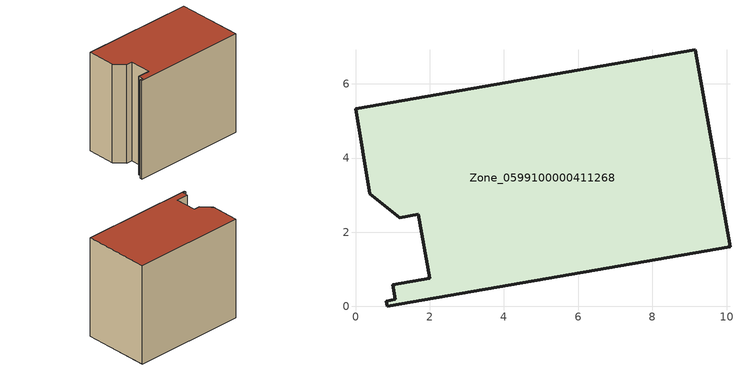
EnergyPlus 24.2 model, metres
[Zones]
Zone_0599100000411268
 floor ground (C_G): 1.2,2.4 0.39,3.04 0,5.32 9.16,6.92 10.09,1.61 0.85,0 0.83,0.15 1.07,0.19 1,0.58 2,0.75 1.69,2.49 z0
 wall outside (C_F): 1.69,2.49 2,0.75 1,0.58 1.07,0.19 0.83,0.15 0.85,0 10.09,1.61 9.16,6.92 0,5.32 0.39,3.04 1.2,2.4 1.69,2.49 z0:8.22
 roof outside (C_R): 0.39,3.04 1.2,2.4 1.69,2.49 2,0.75 1,0.58 1.07,0.19 0.83,0.15 0.85,0 10.09,1.61 9.16,6.92 0,5.32 z8.22
[BUILDING]
Pand.0599100000411268: North Axis=0; Terrain=City; Loads Convergence Tolerance Value=0.04; Temperature Convergence Tolerance Value=0.4; Solar Distribution=FullExterior; Maximum Number of Warmup Days=25; Minimum Number of Warmup Days=1
[Site:Location]
Rotterdam.The.Hague.AP_ZH_NLD Design_Conditions: Latitude=51.96; Longitude=4.45; Time Zone=1; Elevation=-4.5
[SITE:GROUNDTEMPERATURE:BUILDINGSURFACE]
18, 18, 18, 18, 18, 18, 18, 18, 18, 18, 18, 18
[MATERIAL] Thermal Absorptance=0.9; Solar Absorptance=0.7; Visible Absorptance=0.7
Name | Roughness | Thickness | Conductivity | Density | Specific Heat
G.TI.1992-2005 | MediumSmooth | 0.15 | 0.06 | 540 | 1210
F.TI.1992-2005 | Rough | 0.3 | 0.12 | 1920 | 840
R.TI.1992-2005 | MediumRough | 0.2 | 0.08 | 1500 | 1000
[CONSTRUCTION]
C_G: G.TI.1992-2005
C_F: F.TI.1992-2005
C_R: R.TI.1992-2005
[ZONE]
Zone_0599100000411268: Type=1; Multiplier=1; Ceiling Height=Autocalculate; Volume=Autocalculate; Floor Area=autocalculate; Part of Total Floor Area=Yes
[ZONEINFILTRATION:DESIGNFLOWRATE]
Infil_Zone_0599100000411268: Zone or ZoneList or Space or SpaceList=Zone_0599100000411268; Schedule=AlwaysOn; Design Flow Rate Calculation Method=Flow/Area; Flow Rate per Floor Area=0.0015; Constant Term Coefficient=1; Temperature Term Coefficient=0; Velocity Term Coefficient=0; Velocity Squared Term Coefficient=0
[HVACTEMPLATE:ZONE:IDEALLOADSAIRSYSTEM]
Zone_0599100000411268: Maximum Heating Supply Air Temperature=50; Minimum Cooling Supply Air Temperature=13; Maximum Heating Supply Air Humidity Ratio=0.0156; Minimum Cooling Supply Air Humidity Ratio=0.0077; Heating Limit=NoLimit; Cooling Limit=NoLimit; Dehumidification Control Type=ConstantSensibleHeatRatio; Cooling Sensible Heat Ratio=0.7; Dehumidification Setpoint=60; Humidification Control Type=None; Humidification Setpoint=30; Outdoor Air Method=None; Outdoor Air Flow Rate per Person=0.00944; Outdoor Air Flow Rate per Zone Floor Area=0; Outdoor Air Flow Rate per Zone=0; Demand Controlled Ventilation Type=None; Outdoor Air Economizer Type=NoEconomizer; Heat Recovery Type=None; Sensible Heat Recovery Effectiveness=0.7; Latent Heat Recovery Effectiveness=0.65
[ZONECONTROL:THERMOSTAT]
ThermostatControl_Zone_0599100000411268: Zone or ZoneList=Zone_0599100000411268; Control Type Schedule=DualSetpointControlType; Control 1=Thermostat_Zone_0599100000411268; Temperature Difference Between Cutout And Setpoint=0
[THERMOSTATSETPOINT:DUALSETPOINT]
Thermostat_Zone_0599100000411268: Heating Setpoint Temperature Schedule=HeatingSetpoint_Zone_0599100000411268; Cooling Setpoint Temperature Schedule=CoolingSetpoint_Zone_0599100000411268
[SCHEDULE:COMPACT]
HeatingSetpoint_Zone_0599100000411268: Through: 12/31, For: AllDays, Until: 24:00, 21
CoolingSetpoint_Zone_0599100000411268: Through: 12/31, For: AllDays, Until: 24:00, 24
DualSetpointControlType: Through: 12/31, For: AllDays, Until: 24:00, 4
AlwaysOn: Through: 12/31, For: AllDays, Until: 24:00, 1
